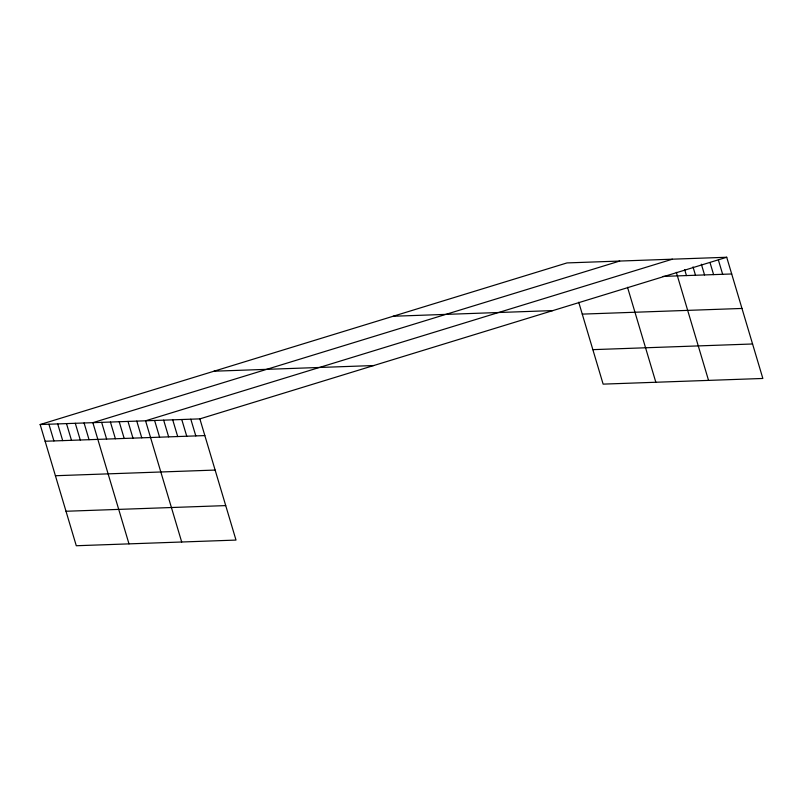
<?xml version="1.0" encoding="UTF-8"?>
<svg xmlns="http://www.w3.org/2000/svg" width="803" height="803" viewBox="0 0 803 803"><rect width="100%" height="100%" fill="white"/><g stroke="black" fill="none" stroke-linecap="round" stroke-linejoin="round"><path stroke-width="1.2" d="M40.15 424.536L199.867 418.875L236.002 540.078L76.285 545.739L40.15 424.536L566.998 262.922L726.715 257.261L762.85 378.464L603.133 384.125L578.722 302.229M619.705 261.055L92.857 422.669L128.992 543.872M672.412 259.188L145.564 420.802L181.699 542.005M199.867 418.875L726.715 257.261M663.117 276.403L731.704 273.974M393.139 316.252L552.855 310.59M582.265 314.114L741.982 308.452M592.855 349.646L752.572 343.985M214.01 371.207L373.726 365.546M45.129 441.248L204.845 435.587M55.407 475.727L215.124 470.066M66.007 511.26L225.713 505.599M718.374 259.971L722.65 274.295M710.043 262.681L713.596 274.616M701.35 264.187L704.552 274.937M693.009 266.897L695.498 275.258M684.668 269.607L686.445 275.58M676.327 272.317L708.547 380.391M627.524 287.283L655.84 382.258M190.813 419.196L195.802 435.909M181.759 419.517L186.748 436.23M172.715 419.839L177.694 436.551M163.661 420.16L168.65 436.872M154.608 420.481L159.596 437.193M136.781 421.113L141.76 437.826M127.988 421.424L132.977 438.137M119.205 421.736L124.194 438.448M110.423 422.047L115.411 438.759M101.64 422.358L106.618 439.07M84.074 422.98L89.053 439.693M75.291 423.291L80.27 440.004M66.498 423.603L71.487 440.315M57.716 423.914L62.704 440.626M48.933 424.225L53.921 440.937"/></g></svg>
